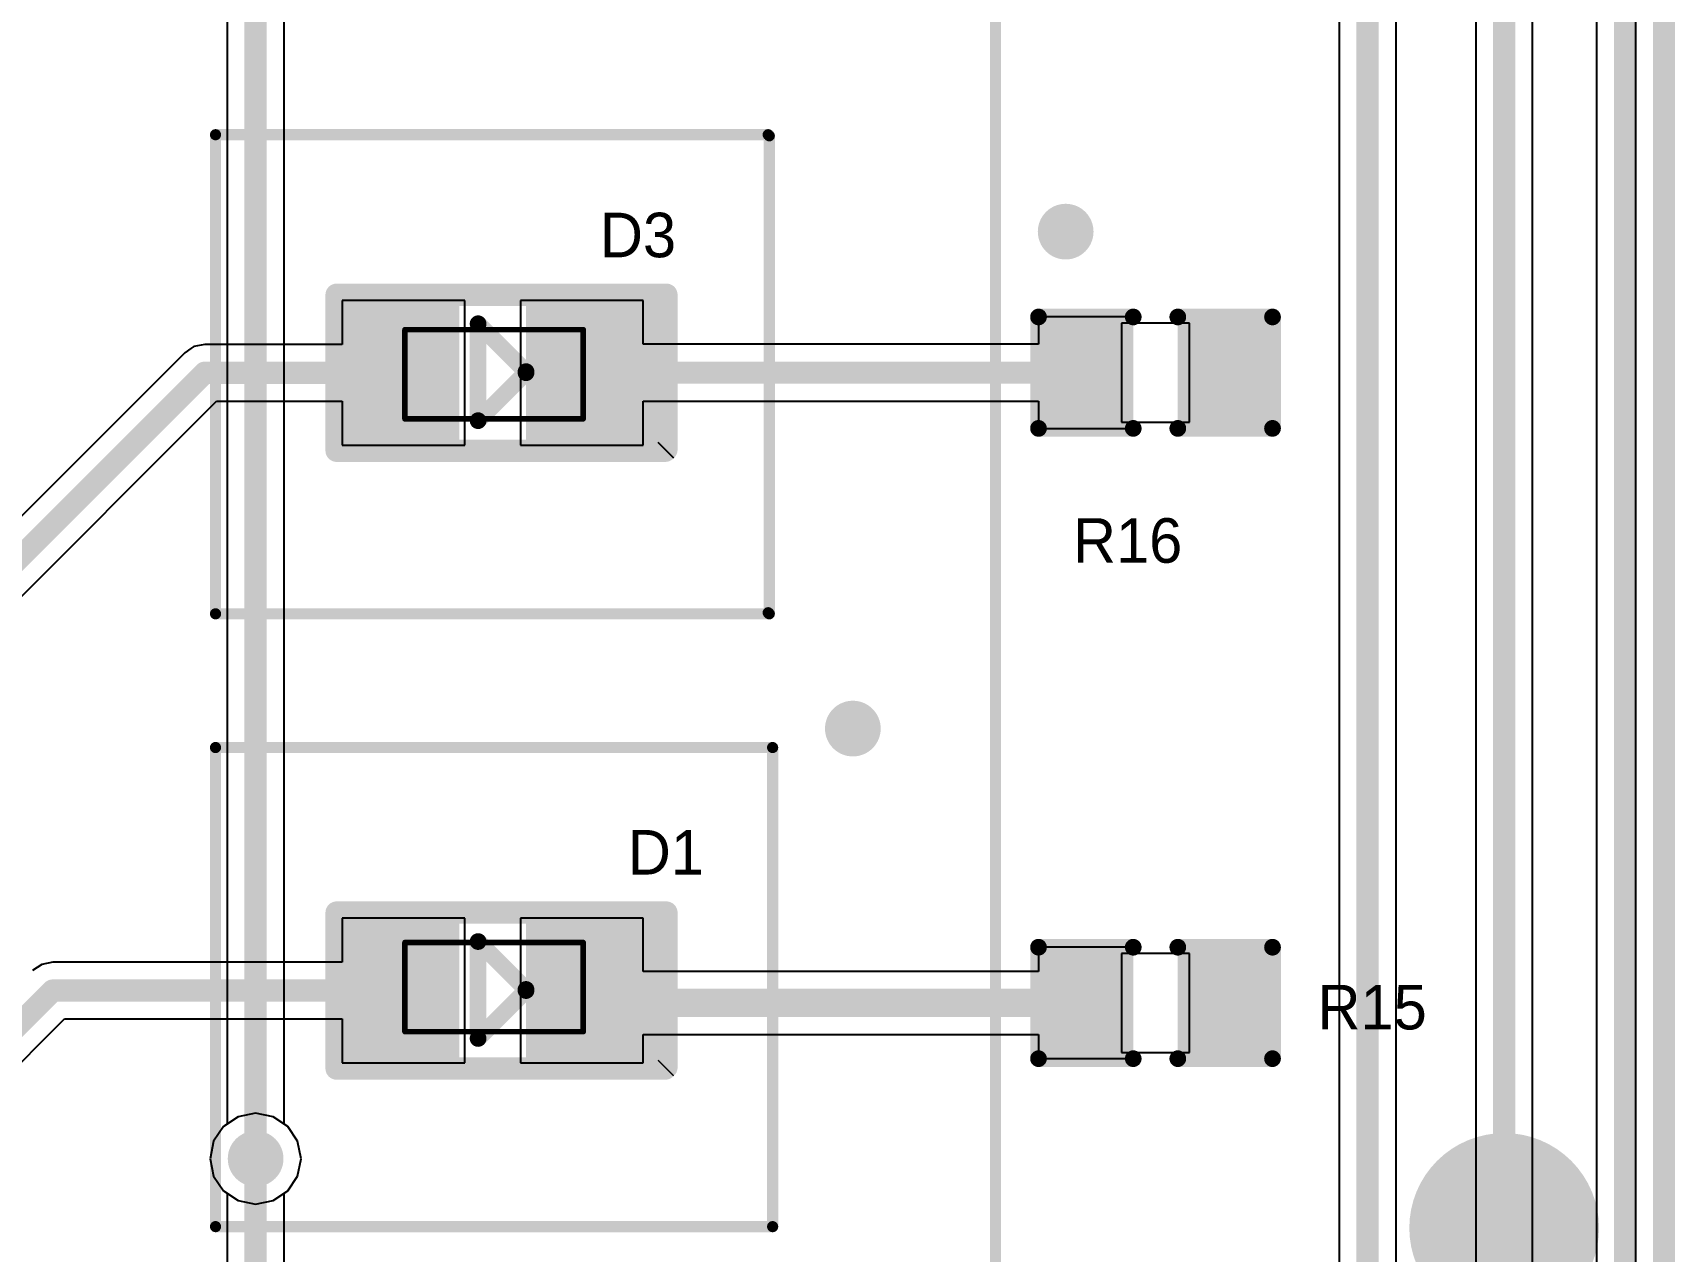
# Model space of a CAD drawing. Extents: x 10.58 to 11.54, y 9.91 to 15.27.
# Drawn here: x 10.959 to 11.539, y 13.871 to 14.301 of the extents above; entities that cross this region are included whole.
import ezdxf

# ---------------------------------------------------------------- set-up
doc = ezdxf.new("R2010")
doc.units = 0
doc.layers.get('0').update_dxf_attribs({"linetype": 'CONTINUOUS'})
for name, color, linetype in [('BOTTOMLAYER', 5, 'CONTINUOUS'), ('KEEPOUTLAYER', 6, 'CONTINUOUS'), ('MULTILAYER', 9, 'CONTINUOUS'), ('TOPLAYER', 1, 'CONTINUOUS'), ('TOPOVERLAY', 2, 'CONTINUOUS'), ('TOPPASTE', 8, 'CONTINUOUS'), ('TOPSOLDER', 216, 'CONTINUOUS'), ('VIAHOLELAYER', 16, 'CONTINUOUS')]:
    doc.layers.add(name, color=color, linetype=linetype)

# ---------------------------------------------------------------- blocks, each defined once
blk = doc.blocks.new('R_0402_43')
at = {"layer": 'TOPLAYER'}
for p, q in [((0.017, 0.0175), (-0.007, 0.0175)), ((-0.007, 0.0175), (-0.007, -0.0175)), ((0.017, -0.0175), (0.017, 0.0175)), ((-0.007, -0.0175), (0.017, -0.0175))]:
    blk.add_line(p, q, dxfattribs=at)
for points in [[(-0.006811, -0.01378), (-0.006811, 0.01378), (-0.030433, -0.01378), (-0.030433, 0.01378)], [(0.040433, -0.01378), (0.040433, 0.01378), (0.016811, -0.01378), (0.016811, 0.01378)]]:
    blk.add_solid(points, dxfattribs=at)
at = {"layer": 'TOPOVERLAY', "const_width": 0.005906}
for points in [[(-0.036339, 0.019685), (-0.002874, 0.019685)], [(-0.036339, -0.019685), (-0.036339, 0.019685)], [(0.012874, 0.019685), (0.046339, 0.019685)], [(0.046339, -0.019685), (0.046339, 0.019685)], [(-0.036339, -0.019685), (-0.002874, -0.019685)], [(0.012874, -0.019685), (0.046339, -0.019685)]]:
    blk.add_lwpolyline(points, dxfattribs=at)
at = {"layer": 'TOPOVERLAY', "const_width": 0.002953}
for points in [[(-0.037815, 0.019685, 1), (-0.034862, 0.019685, 1)], [(-0.037815, 0.019685, 1), (-0.034862, 0.019685, 1)], [(-0.00435, 0.019685, 1), (-0.001398, 0.019685, 1)], [(0.011398, 0.019685, 1), (0.01435, 0.019685, 1)], [(0.044862, 0.019685, 1), (0.047815, 0.019685, 1)], [(0.044862, 0.019685, 1), (0.047815, 0.019685, 1)], [(-0.037815, -0.019685, 1), (-0.034862, -0.019685, 1)], [(-0.037815, -0.019685, 1), (-0.034862, -0.019685, 1)], [(-0.00435, -0.019685, 1), (-0.001398, -0.019685, 1)], [(0.011398, -0.019685, 1), (0.01435, -0.019685, 1)], [(0.044862, -0.019685, 1), (0.047815, -0.019685, 1)], [(0.044862, -0.019685, 1), (0.047815, -0.019685, 1)]]:
    blk.add_lwpolyline(points, format="xyb", close=True, dxfattribs=at)
at = {"layer": 'TOPPASTE'}
for points in [[(-0.006811, -0.01378), (-0.006811, 0.01378), (-0.030433, -0.01378), (-0.030433, 0.01378)], [(0.040433, -0.01378), (0.040433, 0.01378), (0.016811, -0.01378), (0.016811, 0.01378)]]:
    blk.add_solid(points, dxfattribs=at)
at = {"layer": 'TOPSOLDER'}
for points in [[(-0.002811, -0.01778), (-0.002811, 0.01778), (-0.034433, -0.01778), (-0.034433, 0.01778)], [(0.044433, -0.01778), (0.044433, 0.01778), (0.012811, -0.01778), (0.012811, 0.01778)]]:
    blk.add_solid(points, dxfattribs=at)
blk = doc.blocks.new('R_0402_44')
at = {"layer": 'TOPLAYER'}
for p, q in [((0.017, 0.0175), (-0.007, 0.0175)), ((-0.007, 0.0175), (-0.007, -0.0175)), ((0.017, -0.0175), (0.017, 0.0175)), ((-0.007, -0.0175), (0.017, -0.0175))]:
    blk.add_line(p, q, dxfattribs=at)
for points in [[(-0.006811, -0.01378), (-0.006811, 0.01378), (-0.030433, -0.01378), (-0.030433, 0.01378)], [(0.040433, -0.01378), (0.040433, 0.01378), (0.016811, -0.01378), (0.016811, 0.01378)]]:
    blk.add_solid(points, dxfattribs=at)
at = {"layer": 'TOPOVERLAY', "const_width": 0.005906}
for points in [[(-0.036339, 0.019685), (-0.002874, 0.019685)], [(-0.036339, -0.019685), (-0.036339, 0.019685)], [(0.012874, 0.019685), (0.046339, 0.019685)], [(0.046339, -0.019685), (0.046339, 0.019685)], [(-0.036339, -0.019685), (-0.002874, -0.019685)], [(0.012874, -0.019685), (0.046339, -0.019685)]]:
    blk.add_lwpolyline(points, dxfattribs=at)
at = {"layer": 'TOPOVERLAY', "const_width": 0.002953}
for points in [[(-0.037815, 0.019685, 1), (-0.034862, 0.019685, 1)], [(-0.037815, 0.019685, 1), (-0.034862, 0.019685, 1)], [(-0.00435, 0.019685, 1), (-0.001398, 0.019685, 1)], [(0.011398, 0.019685, 1), (0.01435, 0.019685, 1)], [(0.044862, 0.019685, 1), (0.047815, 0.019685, 1)], [(0.044862, 0.019685, 1), (0.047815, 0.019685, 1)], [(-0.037815, -0.019685, 1), (-0.034862, -0.019685, 1)], [(-0.037815, -0.019685, 1), (-0.034862, -0.019685, 1)], [(-0.00435, -0.019685, 1), (-0.001398, -0.019685, 1)], [(0.011398, -0.019685, 1), (0.01435, -0.019685, 1)], [(0.044862, -0.019685, 1), (0.047815, -0.019685, 1)], [(0.044862, -0.019685, 1), (0.047815, -0.019685, 1)]]:
    blk.add_lwpolyline(points, format="xyb", close=True, dxfattribs=at)
at = {"layer": 'TOPPASTE'}
for points in [[(-0.006811, -0.01378), (-0.006811, 0.01378), (-0.030433, -0.01378), (-0.030433, 0.01378)], [(0.040433, -0.01378), (0.040433, 0.01378), (0.016811, -0.01378), (0.016811, 0.01378)]]:
    blk.add_solid(points, dxfattribs=at)
at = {"layer": 'TOPSOLDER'}
for points in [[(-0.002811, -0.01778), (-0.002811, 0.01778), (-0.034433, -0.01778), (-0.034433, 0.01778)], [(0.044433, -0.01778), (0.044433, 0.01778), (0.012811, -0.01778), (0.012811, 0.01778)]]:
    blk.add_solid(points, dxfattribs=at)
blk = doc.blocks.new('TP_1_5_61')
at = {"layer": 'TOPLAYER', "const_width": 0.029528}
blk.add_lwpolyline([(-0.014764, 0, 1), (0.014764, 0, 1)], format="xyb", close=True, dxfattribs=at)
at = {"layer": 'TOPPASTE', "const_width": 0.029528}
blk.add_lwpolyline([(-0.014764, 0, 1), (0.014764, 0, 1)], format="xyb", close=True, dxfattribs=at)
at = {"layer": 'TOPSOLDER', "const_width": 0.033528}
blk.add_lwpolyline([(-0.016764, 0, 1), (0.016764, 0, 1)], format="xyb", close=True, dxfattribs=at)
blk = doc.blocks.new('LED_0603_73')
at = {"layer": 'TOPLAYER'}
for points in [[(0.038189, -0.046457), (0.038189, -0.007087), (0.006693, -0.046457), (0.006693, -0.007087)], [(0.101181, -0.046457), (0.101181, -0.007087), (0.069685, -0.046457), (0.069685, -0.007087)]]:
    blk.add_solid(points, dxfattribs=at)
at = {"layer": 'TOPOVERLAY'}
for points, const_width in [([(-0.009449, 0.000394, 1), (-0.005512, 0.000394, 1)], 0.003937), ([(-0.009449, 0.000394, 1), (-0.005512, 0.000394, 1)], 0.003937), ([(-0.009055, 0.000787, 1), (-0.005118, 0.000787, 1)], 0.003937), ([(-0.009055, 0.000787, 1), (-0.005118, 0.000787, 1)], 0.003937), ([(-0.002756, 0.000787, 1), (0.001181, 0.000787, 1)], 0.003937), ([(-0.002756, 0.000787, 1), (0.001181, 0.000787, 1)], 0.003937), ([(-0.002756, 0.000787, 1), (0.001181, 0.000787, 1)], 0.003937), ([(0.107087, 0.000787, 1), (0.111024, 0.000787, 1)], 0.003937), ([(0.107087, 0.000787, 1), (0.111024, 0.000787, 1)], 0.003937), ([(-0.009449, -0.005512, 1), (-0.005512, -0.005512, 1)], 0.003937), ([(-0.009449, -0.005512, 1), (-0.005512, -0.005512, 1)], 0.003937), ([(0.057579, -0.009843, 1), (0.060532, -0.009843, 1)], 0.002953), ([(0.057579, -0.009843, 1), (0.060532, -0.009843, 1)], 0.002953), ([(0.04065, -0.026772, 1), (0.043602, -0.026772, 1)], 0.002953), ([(0.04065, -0.026772, 1), (0.043602, -0.026772, 1)], 0.002953), ([(0.04065, -0.026772, 1), (0.043602, -0.026772, 1)], 0.002953), ([(0.04065, -0.027165, 1), (0.043602, -0.027165, 1)], 0.002953), ([(0.057579, -0.044095, 1), (0.060532, -0.044095, 1)], 0.002953), ([(0.057579, -0.044095, 1), (0.060532, -0.044095, 1)], 0.002953), ([(-0.009449, -0.054331, 1), (-0.005512, -0.054331, 1)], 0.003937), ([(-0.009449, -0.054331, 1), (-0.005512, -0.054331, 1)], 0.003937), ([(-0.002756, -0.054331, 1), (0.001181, -0.054331, 1)], 0.003937), ([(-0.002756, -0.054331, 1), (0.001181, -0.054331, 1)], 0.003937), ([(0.012598, -0.054331, 1), (0.016535, -0.054331, 1)], 0.003937), ([(0.107087, -0.054331, 1), (0.111024, -0.054331, 1)], 0.003937), ([(0.107087, -0.054331, 1), (0.111024, -0.054331, 1)], 0.003937)]:
    blk.add_lwpolyline(points, format="xyb", close=True, dxfattribs=dict(at, const_width=const_width))
for points, const_width in [([(-0.007087, 0.000787), (-0.00748, 0.000394)], 0.007874), ([(-0.00748, 0.000394), (-0.00748, -0.005512)], 0.007874), ([(-0.000787, 0.000787), (-0.007087, 0.000787)], 0.007874), ([(-0.000787, 0.000787), (-0.000787, -0.054331)], 0.007874), ([(0.109055, 0.000787), (-0.000787, 0.000787)], 0.007874), ([(0.109055, 0.000787), (0.109055, -0.054331)], 0.007874), ([(-0.00748, -0.005512), (-0.00748, -0.054331)], 0.007874), ([(0.059055, -0.009843), (0.042126, -0.026772)], 0.005906), ([(0.059055, -0.009843), (0.059055, -0.044095)], 0.005906), ([(0.042126, -0.026772), (0.042126, -0.026772)], 0.005906), ([(0.059055, -0.044095), (0.042126, -0.027165)], 0.005906), ([(0.014567, -0.054331), (-0.00748, -0.054331)], 0.007874), ([(0.109055, -0.054331), (-0.000787, -0.054331)], 0.007874)]:
    blk.add_lwpolyline(points, dxfattribs=dict(at, const_width=const_width))
at = {"layer": 'TOPPASTE'}
for points in [[(0.038189, -0.046457), (0.038189, -0.007087), (0.006693, -0.046457), (0.006693, -0.007087)], [(0.101181, -0.046457), (0.101181, -0.007087), (0.069685, -0.046457), (0.069685, -0.007087)]]:
    blk.add_solid(points, dxfattribs=at)
at = {"layer": 'TOPSOLDER'}
for points in [[(0.042189, -0.050457), (0.042189, -0.003087), (0.002693, -0.050457), (0.002693, -0.003087)], [(0.105181, -0.050457), (0.105181, -0.003087), (0.065685, -0.050457), (0.065685, -0.003087)]]:
    blk.add_solid(points, dxfattribs=at)
blk = doc.blocks.new('LED_0603_74')
at = {"layer": 'TOPLAYER'}
for points in [[(0.038189, -0.046457), (0.038189, -0.007087), (0.006693, -0.046457), (0.006693, -0.007087)], [(0.101181, -0.046457), (0.101181, -0.007087), (0.069685, -0.046457), (0.069685, -0.007087)]]:
    blk.add_solid(points, dxfattribs=at)
at = {"layer": 'TOPOVERLAY'}
for points, const_width in [([(-0.009449, 0.000394, 1), (-0.005512, 0.000394, 1)], 0.003937), ([(-0.009449, 0.000394, 1), (-0.005512, 0.000394, 1)], 0.003937), ([(-0.009055, 0.000787, 1), (-0.005118, 0.000787, 1)], 0.003937), ([(-0.009055, 0.000787, 1), (-0.005118, 0.000787, 1)], 0.003937), ([(-0.002756, 0.000787, 1), (0.001181, 0.000787, 1)], 0.003937), ([(-0.002756, 0.000787, 1), (0.001181, 0.000787, 1)], 0.003937), ([(-0.002756, 0.000787, 1), (0.001181, 0.000787, 1)], 0.003937), ([(0.107087, 0.000787, 1), (0.111024, 0.000787, 1)], 0.003937), ([(0.107087, 0.000787, 1), (0.111024, 0.000787, 1)], 0.003937), ([(-0.009449, -0.005512, 1), (-0.005512, -0.005512, 1)], 0.003937), ([(-0.009449, -0.005512, 1), (-0.005512, -0.005512, 1)], 0.003937), ([(0.057579, -0.009843, 1), (0.060532, -0.009843, 1)], 0.002953), ([(0.057579, -0.009843, 1), (0.060532, -0.009843, 1)], 0.002953), ([(0.04065, -0.026772, 1), (0.043602, -0.026772, 1)], 0.002953), ([(0.04065, -0.026772, 1), (0.043602, -0.026772, 1)], 0.002953), ([(0.04065, -0.026772, 1), (0.043602, -0.026772, 1)], 0.002953), ([(0.04065, -0.027165, 1), (0.043602, -0.027165, 1)], 0.002953), ([(0.057579, -0.044095, 1), (0.060532, -0.044095, 1)], 0.002953), ([(0.057579, -0.044095, 1), (0.060532, -0.044095, 1)], 0.002953), ([(-0.009449, -0.054331, 1), (-0.005512, -0.054331, 1)], 0.003937), ([(-0.009449, -0.054331, 1), (-0.005512, -0.054331, 1)], 0.003937), ([(-0.002756, -0.054331, 1), (0.001181, -0.054331, 1)], 0.003937), ([(-0.002756, -0.054331, 1), (0.001181, -0.054331, 1)], 0.003937), ([(0.012598, -0.054331, 1), (0.016535, -0.054331, 1)], 0.003937), ([(0.107087, -0.054331, 1), (0.111024, -0.054331, 1)], 0.003937), ([(0.107087, -0.054331, 1), (0.111024, -0.054331, 1)], 0.003937)]:
    blk.add_lwpolyline(points, format="xyb", close=True, dxfattribs=dict(at, const_width=const_width))
for points, const_width in [([(-0.007087, 0.000787), (-0.00748, 0.000394)], 0.007874), ([(-0.00748, 0.000394), (-0.00748, -0.005512)], 0.007874), ([(-0.000787, 0.000787), (-0.007087, 0.000787)], 0.007874), ([(-0.000787, 0.000787), (-0.000787, -0.054331)], 0.007874), ([(0.109055, 0.000787), (-0.000787, 0.000787)], 0.007874), ([(0.109055, 0.000787), (0.109055, -0.054331)], 0.007874), ([(-0.00748, -0.005512), (-0.00748, -0.054331)], 0.007874), ([(0.059055, -0.009843), (0.042126, -0.026772)], 0.005906), ([(0.059055, -0.009843), (0.059055, -0.044095)], 0.005906), ([(0.042126, -0.026772), (0.042126, -0.026772)], 0.005906), ([(0.059055, -0.044095), (0.042126, -0.027165)], 0.005906), ([(0.014567, -0.054331), (-0.00748, -0.054331)], 0.007874), ([(0.109055, -0.054331), (-0.000787, -0.054331)], 0.007874)]:
    blk.add_lwpolyline(points, dxfattribs=dict(at, const_width=const_width))
at = {"layer": 'TOPPASTE'}
for points in [[(0.038189, -0.046457), (0.038189, -0.007087), (0.006693, -0.046457), (0.006693, -0.007087)], [(0.101181, -0.046457), (0.101181, -0.007087), (0.069685, -0.046457), (0.069685, -0.007087)]]:
    blk.add_solid(points, dxfattribs=at)
at = {"layer": 'TOPSOLDER'}
for points in [[(0.042189, -0.050457), (0.042189, -0.003087), (0.002693, -0.050457), (0.002693, -0.003087)], [(0.105181, -0.050457), (0.105181, -0.003087), (0.065685, -0.050457), (0.065685, -0.003087)]]:
    blk.add_solid(points, dxfattribs=at)

msp = doc.modelspace()

# ---------------------------------------------------------------- linework, layer by layer
at = {"layer": 'BOTTOMLAYER'}
for p, q in [((11.511316, 14.548731), (11.511316, 13.779468)), ((11.468623, 14.519566), (11.468623, 13.803635)), ((11.488694, 13.803635), (11.488694, 14.519566)), ((11.027457, 14.430447), (11.027457, 13.91591)), ((11.047528, 13.91591), (11.047528, 14.42629)), ((11.027457, 13.91591), (11.026139, 13.915029)), ((11.048846, 13.915029), (11.047528, 13.91591)), ((11.022658, 13.90982), (11.021436, 13.903675)), ((11.026139, 13.915029), (11.022658, 13.90982)), ((11.052327, 13.90982), (11.048846, 13.915029)), ((11.053549, 13.903675), (11.052327, 13.90982)), ((11.021436, 13.903675), (11.022658, 13.897531)), ((11.052327, 13.897531), (11.053549, 13.903675)), ((11.022658, 13.897531), (11.026139, 13.892322)), ((11.026139, 13.892322), (11.031348, 13.888841)), ((11.043637, 13.888841), (11.048846, 13.892322)), ((11.048846, 13.892322), (11.052327, 13.897531)), ((11.031348, 13.888841), (11.037493, 13.887619)), ((11.037493, 13.887619), (11.043637, 13.888841))]:
    msp.add_line(p, q, dxfattribs=at)
at = {"layer": 'BOTTOMLAYER', "const_width": 0.007874}
for points in [[(11.521351, 13.35092), (11.521351, 14.552888)], [(11.478659, 13.791401), (11.478659, 14.531801)], [(11.037493, 13.903675), (11.037493, 14.430447)]]:
    msp.add_lwpolyline(points, dxfattribs=at)
at = {"layer": 'BOTTOMLAYER'}
for points, const_width in [([(11.318792, 14.231234, 1), (11.328634, 14.231234, 1)], 0.009843), ([(11.243595, 14.055644, 1), (11.253438, 14.055644, 1)], 0.009843), ([(11.032571, 13.903675, 1), (11.042414, 13.903675, 1)], 0.009843), ([(11.035524, 13.903675, 1), (11.039461, 13.903675, 1)], 0.003937)]:
    msp.add_lwpolyline(points, format="xyb", close=True, dxfattribs=dict(at, const_width=const_width))
at = {"layer": 'KEEPOUTLAYER', "const_width": 0.007874}
msp.add_lwpolyline([(11.535131, 12.641469), (11.535131, 15.102101)], dxfattribs=at)
at = {"layer": 'MULTILAYER', "const_width": 0.009843}
for points in [[(11.318792, 14.231234, 1), (11.328634, 14.231234, 1)], [(11.243595, 14.055644, 1), (11.253438, 14.055644, 1)], [(11.032571, 13.903675, 1), (11.042414, 13.903675, 1)]]:
    msp.add_lwpolyline(points, format="xyb", close=True, dxfattribs=at)
at = {"layer": 'TOPLAYER'}
for p, q in [((11.525096, 14.977594), (11.525096, 13.443097)), ((11.440441, 13.804541), (11.440441, 14.608794)), ((11.420371, 14.604637), (11.420371, 13.553312)), ((11.111379, 14.206963), (11.068072, 14.206963)), ((11.068072, 14.206963), (11.068072, 14.191408)), ((11.111379, 14.155782), (11.111379, 14.206963)), ((11.174371, 14.206963), (11.131064, 14.206963)), ((11.131064, 14.206963), (11.131064, 14.155782)), ((11.174371, 14.191436), (11.174371, 14.206963)), ((11.349553, 14.201086), (11.31412, 14.201086)), ((11.31412, 14.201086), (11.31412, 14.191436)), ((11.349553, 14.198901), (11.349553, 14.201086)), ((11.367459, 14.198901), (11.349553, 14.198901)), ((11.367459, 14.163901), (11.367459, 14.198901)), ((11.012424, 14.188468), (10.889637, 14.065681)), ((11.0146, 14.189922), (11.012424, 14.188468)), ((11.01568, 14.190644), (11.0146, 14.189922)), ((11.01952, 14.191408), (11.01568, 14.190644)), ((11.068072, 14.191408), (11.01952, 14.191408)), ((11.31412, 14.191436), (11.174371, 14.191436)), ((10.89899, 14.04665), (11.023677, 14.171337)), ((11.023677, 14.171337), (11.068072, 14.171337)), ((11.068072, 14.171337), (11.068072, 14.155782)), ((11.174371, 14.155782), (11.174371, 14.171365)), ((11.174371, 14.171365), (11.31412, 14.171365)), ((11.31412, 14.171365), (11.31412, 14.161716)), ((11.31412, 14.161716), (11.349553, 14.161716)), ((11.349553, 14.161716), (11.349553, 14.163901)), ((11.349553, 14.163901), (11.367459, 14.163901)), ((11.068072, 14.155782), (11.111379, 14.155782)), ((11.131064, 14.155782), (11.174371, 14.155782)), ((11.111379, 13.988663), (11.068072, 13.988663)), ((11.068072, 13.988663), (11.068072, 13.973108)), ((11.111379, 13.937482), (11.111379, 13.988663)), ((11.174371, 13.988663), (11.131064, 13.988663)), ((11.131064, 13.988663), (11.131064, 13.937482)), ((11.174371, 13.96982), (11.174371, 13.988663)), ((11.349553, 13.978386), (11.31412, 13.978386)), ((11.31412, 13.978386), (11.31412, 13.96982)), ((11.349553, 13.976201), (11.349553, 13.978386)), ((11.367459, 13.976201), (11.349553, 13.976201)), ((11.367459, 13.941201), (11.367459, 13.976201)), ((10.961945, 13.972344), (10.958689, 13.970168)), ((10.965785, 13.973108), (10.961945, 13.972344)), ((11.068072, 13.973108), (10.965785, 13.973108)), ((11.31412, 13.96982), (11.174371, 13.96982)), ((10.812882, 13.795977), (10.969942, 13.953037)), ((10.969942, 13.953037), (11.068072, 13.953037)), ((11.068072, 13.953037), (11.068072, 13.937482)), ((11.174371, 13.937482), (11.174371, 13.947581)), ((11.174371, 13.947581), (11.31412, 13.947581)), ((11.31412, 13.947581), (11.31412, 13.939016)), ((11.31412, 13.939016), (11.349553, 13.939016)), ((11.349553, 13.939016), (11.349553, 13.941201)), ((11.349553, 13.941201), (11.367459, 13.941201)), ((11.068072, 13.937482), (11.111379, 13.937482)), ((11.131064, 13.937482), (11.174371, 13.937482)), ((11.031348, 13.91851), (11.026139, 13.915029)), ((11.037493, 13.919732), (11.031348, 13.91851)), ((11.043637, 13.91851), (11.037493, 13.919732)), ((11.048846, 13.915029), (11.043637, 13.91851)), ((11.022658, 13.90982), (11.021436, 13.903675)), ((11.026139, 13.915029), (11.022658, 13.90982)), ((11.052327, 13.90982), (11.048846, 13.915029)), ((11.053549, 13.903675), (11.052327, 13.90982)), ((11.021436, 13.903675), (11.022658, 13.897531)), ((11.052327, 13.897531), (11.053549, 13.903675)), ((11.022658, 13.897531), (11.026139, 13.892322)), ((11.026139, 13.892322), (11.027457, 13.891441)), ((11.047528, 13.891441), (11.048846, 13.892322)), ((11.048846, 13.892322), (11.052327, 13.897531)), ((11.027457, 13.891441), (11.027457, 13.81259)), ((11.047528, 13.70677), (11.047528, 13.891441))]:
    msp.add_line(p, q, dxfattribs=at)
for points, const_width in [([(11.430406, 13.541077), (11.430406, 14.608794)], 0.007874), ([(10.888955, 14.050807), (11.01952, 14.181372)], 0.007874), ([(11.01952, 14.181372), (11.089726, 14.181372)], 0.007874), ([(11.152746, 14.181401), (11.331837, 14.181401)], 0.007874), ([(10.802847, 13.800134), (10.965785, 13.963072)], 0.007874), ([(10.965785, 13.963072), (11.089726, 13.963072)], 0.007874), ([(11.089726, 13.963072), (11.090694, 13.963072)], 0.007874), ([(11.15709, 13.958701), (11.331837, 13.958701)], 0.01), ([(11.037493, 13.407219), (11.037493, 13.903675)], 0.007874)]:
    msp.add_lwpolyline(points, dxfattribs=dict(at, const_width=const_width))
for points, const_width in [([(11.318792, 14.231234, 1), (11.328634, 14.231234, 1)], 0.009843), ([(11.017552, 14.181372, 1), (11.021489, 14.181372, 1)], 0.003937), ([(11.017552, 14.181372, 1), (11.021489, 14.181372, 1)], 0.003937), ([(11.087757, 14.181372, 1), (11.091694, 14.181372, 1)], 0.003937), ([(11.150778, 14.181401, 1), (11.154715, 14.181401, 1)], 0.003937), ([(11.329868, 14.181401, 1), (11.333805, 14.181401, 1)], 0.003937), ([(11.243595, 14.055644, 1), (11.253438, 14.055644, 1)], 0.009843), ([(10.963817, 13.963072, 1), (10.967754, 13.963072, 1)], 0.003937), ([(10.963817, 13.963072, 1), (10.967754, 13.963072, 1)], 0.003937), ([(11.087757, 13.963072, 1), (11.091694, 13.963072, 1)], 0.003937), ([(11.087757, 13.963072, 1), (11.091694, 13.963072, 1)], 0.003937), ([(11.088726, 13.963072, 1), (11.092663, 13.963072, 1)], 0.003937), ([(11.15459, 13.958701, 1), (11.15959, 13.958701, 1)], 0.005), ([(11.329337, 13.958701, 1), (11.334337, 13.958701, 1)], 0.005), ([(11.032571, 13.903675, 1), (11.042414, 13.903675, 1)], 0.009843), ([(11.035524, 13.903675, 1), (11.039461, 13.903675, 1)], 0.003937)]:
    msp.add_lwpolyline(points, format="xyb", close=True, dxfattribs=dict(at, const_width=const_width))
at = {"layer": 'TOPOVERLAY'}
for points, const_width in [([(11.29891, 13.491864), (11.29891, 14.791077)], 0.003937), ([(11.023319, 14.265486), (11.218595, 14.265486)], 0.003937), ([(11.023319, 14.096195), (11.023319, 14.265486)], 0.003937), ([(11.218989, 14.096195), (11.218989, 14.265093)], 0.003937), ([(11.090249, 14.165092), (11.090249, 14.196588)], 0.001969), ([(11.090249, 14.196588), (11.153241, 14.196588)], 0.001969), ([(11.153241, 14.165092), (11.153241, 14.196588)], 0.001969), ([(11.090249, 14.165092), (11.153241, 14.165092)], 0.001969), ([(11.023319, 14.096195), (11.218989, 14.096195)], 0.003937), ([(11.218595, 14.096589), (11.218989, 14.096195)], 0.003937), ([(11.023319, 14.048951), (11.22017, 14.048951)], 0.003937), ([(11.023319, 13.87966), (11.023319, 14.048951)], 0.003937), ([(11.22017, 13.87966), (11.22017, 14.048951)], 0.003937), ([(11.090249, 13.948557), (11.090249, 13.980053)], 0.001969), ([(11.090249, 13.980053), (11.153241, 13.980053)], 0.001969), ([(11.153241, 13.948557), (11.153241, 13.980053)], 0.001969), ([(11.090249, 13.948557), (11.153241, 13.948557)], 0.001969), ([(11.023319, 13.87966), (11.22017, 13.87966)], 0.003937)]:
    msp.add_lwpolyline(points, dxfattribs=dict(at, const_width=const_width))
for points, const_width in [([(11.022335, 14.265486, 1), (11.024304, 14.265486, 1)], 0.001969), ([(11.022335, 14.265486, 1), (11.024304, 14.265486, 1)], 0.001969), ([(11.217611, 14.265486, 1), (11.219579, 14.265486, 1)], 0.001969), ([(11.218004, 14.265093, 1), (11.219973, 14.265093, 1)], 0.001969), ([(11.089757, 14.196588, 1), (11.090741, 14.196588, 1)], 0.000984), ([(11.089757, 14.196588, 1), (11.090741, 14.196588, 1)], 0.000984), ([(11.152749, 14.196588, 1), (11.153733, 14.196588, 1)], 0.000984), ([(11.152749, 14.196588, 1), (11.153733, 14.196588, 1)], 0.000984), ([(11.089757, 14.165092, 1), (11.090741, 14.165092, 1)], 0.000984), ([(11.089757, 14.165092, 1), (11.090741, 14.165092, 1)], 0.000984), ([(11.152749, 14.165092, 1), (11.153733, 14.165092, 1)], 0.000984), ([(11.152749, 14.165092, 1), (11.153733, 14.165092, 1)], 0.000984), ([(11.022335, 14.096195, 1), (11.024304, 14.096195, 1)], 0.001969), ([(11.022335, 14.096195, 1), (11.024304, 14.096195, 1)], 0.001969), ([(11.217611, 14.096589, 1), (11.219579, 14.096589, 1)], 0.001969), ([(11.218004, 14.096195, 1), (11.219973, 14.096195, 1)], 0.001969), ([(11.218004, 14.096195, 1), (11.219973, 14.096195, 1)], 0.001969), ([(11.218004, 14.096195, 1), (11.219973, 14.096195, 1)], 0.001969), ([(11.022335, 14.048951, 1), (11.024304, 14.048951, 1)], 0.001969), ([(11.022335, 14.048951, 1), (11.024304, 14.048951, 1)], 0.001969), ([(11.219186, 14.048951, 1), (11.221154, 14.048951, 1)], 0.001969), ([(11.219186, 14.048951, 1), (11.221154, 14.048951, 1)], 0.001969), ([(11.089757, 13.980053, 1), (11.090741, 13.980053, 1)], 0.000984), ([(11.089757, 13.980053, 1), (11.090741, 13.980053, 1)], 0.000984), ([(11.152749, 13.980053, 1), (11.153733, 13.980053, 1)], 0.000984), ([(11.152749, 13.980053, 1), (11.153733, 13.980053, 1)], 0.000984), ([(11.089757, 13.948557, 1), (11.090741, 13.948557, 1)], 0.000984), ([(11.089757, 13.948557, 1), (11.090741, 13.948557, 1)], 0.000984), ([(11.152749, 13.948557, 1), (11.153733, 13.948557, 1)], 0.000984), ([(11.152749, 13.948557, 1), (11.153733, 13.948557, 1)], 0.000984), ([(11.022335, 13.87966, 1), (11.024304, 13.87966, 1)], 0.001969), ([(11.022335, 13.87966, 1), (11.024304, 13.87966, 1)], 0.001969), ([(11.219186, 13.87966, 1), (11.221154, 13.87966, 1)], 0.001969), ([(11.219186, 13.87966, 1), (11.221154, 13.87966, 1)], 0.001969)]:
    msp.add_lwpolyline(points, format="xyb", close=True, dxfattribs=dict(at, const_width=const_width))
at = {"layer": 'VIAHOLELAYER', "const_width": 0.005906}
for points in [[(11.32076, 14.231234, 1), (11.326666, 14.231234, 1)], [(11.245564, 14.055644, 1), (11.251469, 14.055644, 1)], [(11.03454, 13.903675, 1), (11.040445, 13.903675, 1)]]:
    msp.add_lwpolyline(points, format="xyb", close=True, dxfattribs=at)

# ---------------------------------------------------------------- block references
for name, p, rotation in [('LED_0603_74', (11.175159, 14.154601), 180), ('R_0402_43', (11.350459, 14.181401), 360), ('LED_0603_73', (11.175159, 13.936301), 180), ('R_0402_44', (11.350459, 13.958701), 360), ('TP_1_5_61', (11.478659, 13.879201), 90)]:
    msp.add_blockref(name, p, dxfattribs=dict(rotation=rotation))

# ---------------------------------------------------------------- texts
at = {"layer": 'TOPOVERLAY'}
for s, p in [('D3', (11.159146, 14.222179)), ('D1', (11.168989, 14.004069)), ('R15', (11.41269, 13.949345))]:
    msp.add_text(s, height=0.015748, rotation=360, dxfattribs=at).set_placement(p)
msp.add_text('R16', height=0.015748, dxfattribs=at).set_placement((11.326294, 14.114235))

doc.saveas('drawing.dxf')
